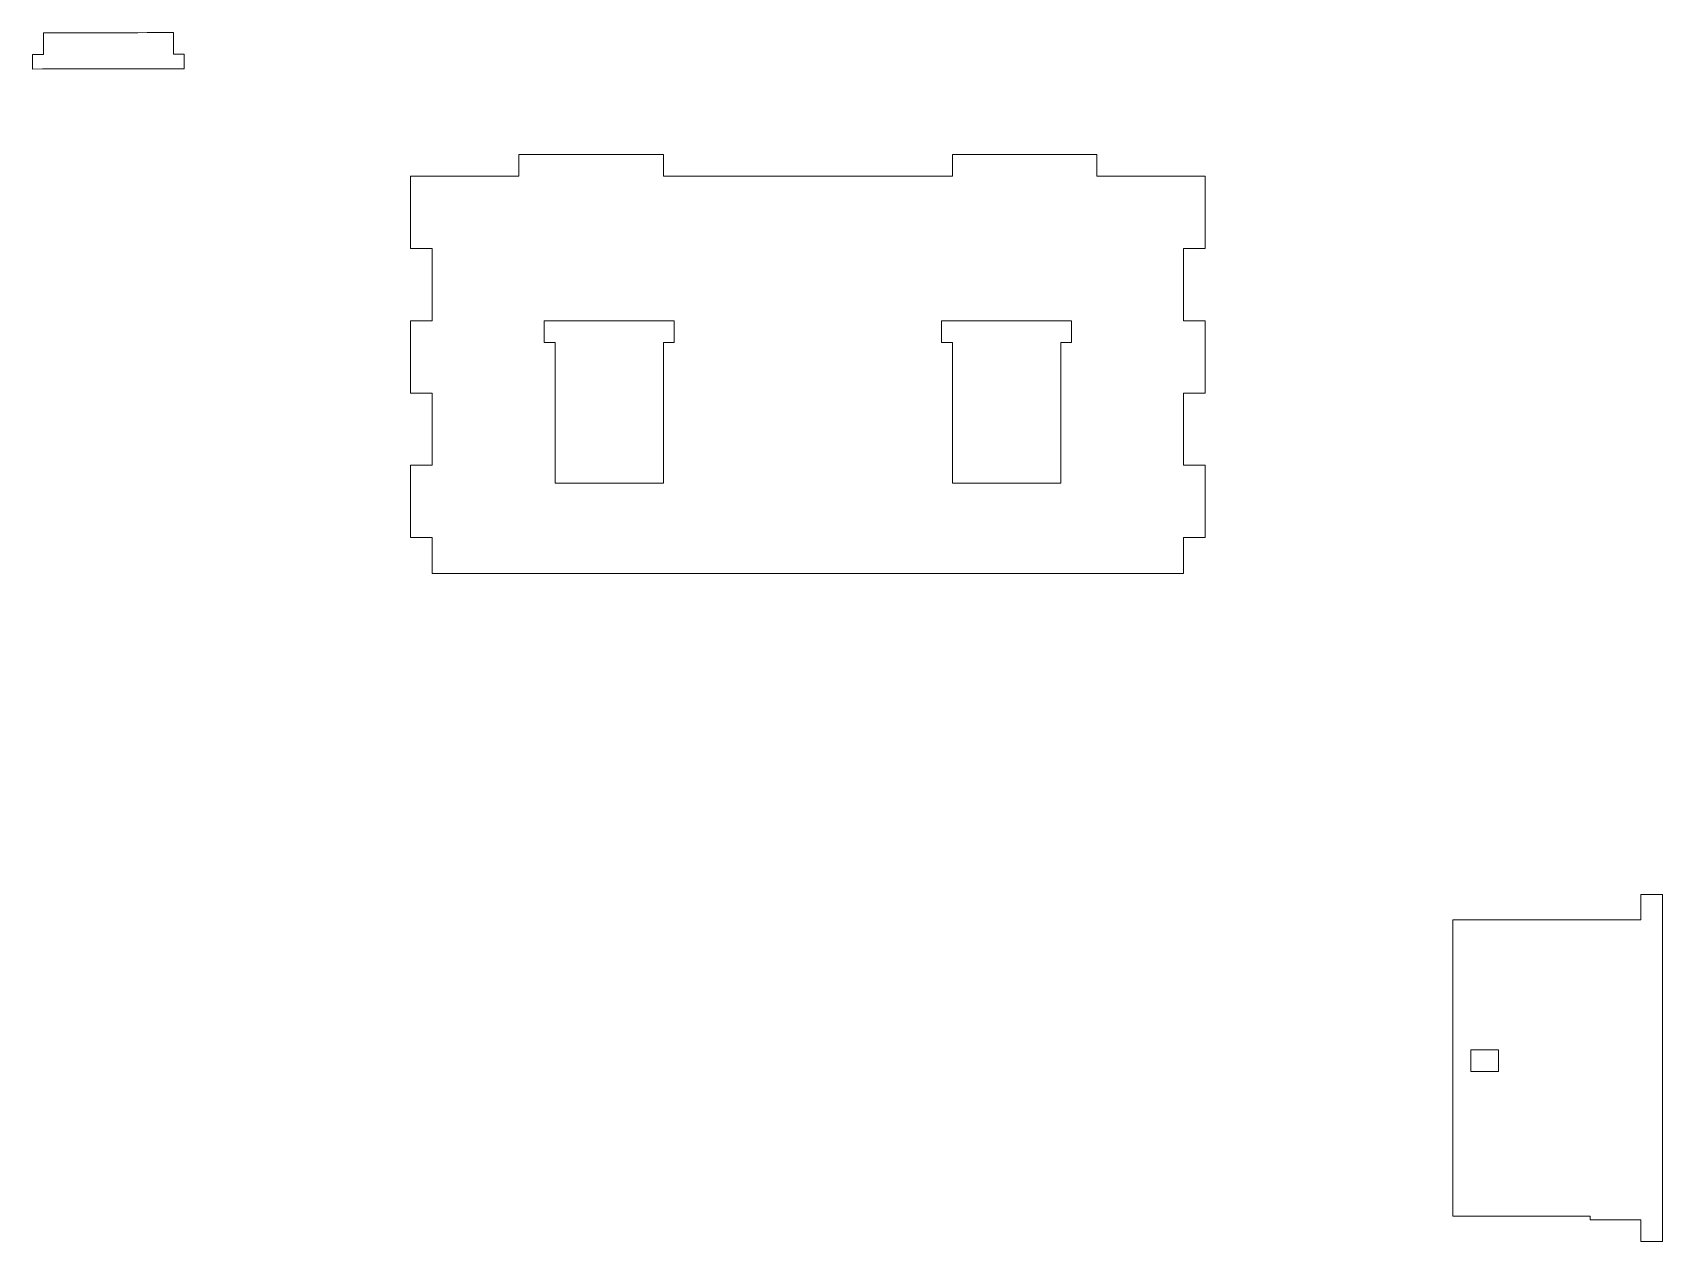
# Model space of a CAD drawing. Header units: millimetres. Extents: x -5059 to 5976, y -2595 to 3315.
# Drawn here: x 3096.6 to 3547.8, y 1831.7 to 2166.3 of the extents above; entities that cross this region are included whole.
import ezdxf

# ---------------------------------------------------------------- set-up
doc = ezdxf.new("R2010")
doc.units = ezdxf.units.MM
doc.header["$MEASUREMENT"] = 0
doc.layers.add('Make2D$visible$lines', color=7, linetype='Continuous')

msp = doc.modelspace()

# ---------------------------------------------------------------- linework, layer by layer
at = {"layer": 'Make2D$visible$lines', "color": 18, "lineweight": 9}
for points in [[(3135.588, 2166.2649), (3123.588, 2166.2414), (3105.588, 2166.2061), (3099.588, 2166.1943)], [(3099.588, 2166.1943), (3099.592, 2164.1943), (3099.5979, 2161.1943), (3099.5998, 2160.1943)], [(3135.5997, 2160.2649), (3135.5958, 2162.2649), (3135.5899, 2165.2649), (3135.588, 2166.2649)], [(3099.5998, 2160.1943), (3098.5998, 2160.1924), (3097.0998, 2160.1894), (3096.5998, 2160.1884)], [(3096.5998, 2160.1884), (3096.6024, 2158.8551), (3096.6064, 2156.8551), (3096.6077, 2156.1884)], [(3138.5997, 2160.2708), (3137.5997, 2160.2689), (3136.0997, 2160.2659), (3135.5997, 2160.2649)], [(3138.6076, 2156.2708), (3138.605, 2157.6042), (3138.6011, 2159.6042), (3138.5997, 2160.2708)], [(3096.6077, 2156.1884), (3110.6076, 2156.2159), (3131.6076, 2156.2571), (3138.6076, 2156.2708)], [(3231.2368, 2126.5091), (3231.2368, 2128.5091), (3231.2368, 2131.5091), (3231.2368, 2132.5091)], [(3231.2486, 2132.5091), (3244.578, 2132.5091), (3264.5721, 2132.5091), (3271.2368, 2132.5091)], [(3271.2368, 2132.5091), (3271.2368, 2130.5091), (3271.2368, 2127.5091), (3271.2368, 2126.5091)], [(3351.2366, 2126.5091), (3351.2366, 2128.5091), (3351.2366, 2131.5091), (3351.2366, 2132.5091)], [(3351.2366, 2132.5091), (3364.5699, 2132.5091), (3384.5699, 2132.5091), (3391.2365, 2132.5091)], [(3391.2365, 2132.5091), (3391.2365, 2130.5091), (3391.2365, 2127.5091), (3391.2365, 2126.5091)], [(3201.2369, 2106.5091), (3201.2369, 2113.1757), (3201.2369, 2123.1757), (3201.2369, 2126.5091)], [(3201.2487, 2126.5091), (3211.2447, 2126.5091), (3226.2388, 2126.5091), (3231.2368, 2126.5091)], [(3351.2366, 2126.5091), (3324.5739, 2126.5091), (3284.5799, 2126.5091), (3271.2485, 2126.5091)], [(3421.2365, 2126.5091), (3411.2365, 2126.5091), (3396.2365, 2126.5091), (3391.2365, 2126.5091)], [(3421.2365, 2126.5091), (3421.2365, 2119.8424), (3421.2365, 2109.8424), (3421.2365, 2106.5091)], [(3207.2369, 2106.5091), (3205.2408, 2106.5091), (3202.2467, 2106.5091), (3201.2487, 2106.5091)], [(3207.2369, 2086.5091), (3207.2369, 2093.1757), (3207.2369, 2103.1757), (3207.2369, 2106.5091)], [(3415.2365, 2106.5091), (3415.2365, 2099.8424), (3415.2365, 2089.8424), (3415.2365, 2086.5091)], [(3421.2365, 2106.5091), (3419.2404, 2106.5091), (3416.2463, 2106.5091), (3415.2483, 2106.5091)], [(3201.2369, 2066.5091), (3201.2369, 2073.1757), (3201.2369, 2083.1757), (3201.2369, 2086.5091)], [(3201.2487, 2086.5091), (3203.2447, 2086.5091), (3206.2388, 2086.5091), (3207.2369, 2086.5091)], [(3274.2368, 2086.5091), (3262.2368, 2086.5091), (3244.2368, 2086.5091), (3238.2368, 2086.5091)], [(3238.2368, 2086.5091), (3238.2368, 2084.5091), (3238.2368, 2081.5091), (3238.2368, 2080.5091)], [(3274.2368, 2080.5091), (3274.2368, 2082.5091), (3274.2368, 2085.5091), (3274.2368, 2086.5091)], [(3384.2365, 2086.5091), (3372.2366, 2086.5091), (3354.2366, 2086.5091), (3348.2366, 2086.5091)], [(3348.2366, 2086.5091), (3348.2366, 2084.5091), (3348.2366, 2081.5091), (3348.2366, 2080.5091)], [(3384.2365, 2080.5091), (3384.2365, 2082.5091), (3384.2365, 2085.5091), (3384.2365, 2086.5091)], [(3415.2483, 2086.5091), (3417.2443, 2086.5091), (3420.2384, 2086.5091), (3421.2365, 2086.5091)], [(3421.2365, 2086.5091), (3421.2365, 2079.8424), (3421.2365, 2069.8424), (3421.2365, 2066.5091)], [(3238.2368, 2080.5091), (3239.2368, 2080.5091), (3240.7368, 2080.5091), (3241.2368, 2080.5091)], [(3241.2368, 2080.5091), (3241.2368, 2067.5091), (3241.2368, 2048.0091), (3241.2368, 2041.5091)], [(3271.2368, 2041.5091), (3271.2368, 2054.5091), (3271.2368, 2074.0091), (3271.2368, 2080.5091)], [(3271.2368, 2080.5091), (3272.2368, 2080.5091), (3273.7368, 2080.5091), (3274.2368, 2080.5091)], [(3348.2366, 2080.5091), (3349.2366, 2080.5091), (3350.7366, 2080.5091), (3351.2366, 2080.5091)], [(3351.2366, 2080.5091), (3351.2366, 2067.5091), (3351.2366, 2048.0091), (3351.2366, 2041.5091)], [(3381.2366, 2041.5091), (3381.2366, 2054.5091), (3381.2366, 2074.0091), (3381.2366, 2080.5091)], [(3381.2366, 2080.5091), (3382.2365, 2080.5091), (3383.7365, 2080.5091), (3384.2365, 2080.5091)], [(3207.2369, 2066.5091), (3205.2408, 2066.5091), (3202.2467, 2066.5091), (3201.2487, 2066.5091)], [(3207.2369, 2046.5091), (3207.2369, 2053.1757), (3207.2369, 2063.1757), (3207.2369, 2066.5091)], [(3415.2365, 2066.5091), (3415.2365, 2059.8424), (3415.2365, 2049.8424), (3415.2365, 2046.5091)], [(3421.2365, 2066.5091), (3419.2404, 2066.5091), (3416.2463, 2066.5091), (3415.2483, 2066.5091)], [(3201.2369, 2026.5091), (3201.2369, 2033.1757), (3201.2369, 2043.1757), (3201.2369, 2046.5091)], [(3201.2487, 2046.5091), (3203.2447, 2046.5091), (3206.2388, 2046.5091), (3207.2369, 2046.5091)], [(3415.2483, 2046.5091), (3417.2443, 2046.5091), (3420.2384, 2046.5091), (3421.2365, 2046.5091)], [(3421.2365, 2046.5091), (3421.2365, 2039.8424), (3421.2365, 2029.8424), (3421.2365, 2026.5091)], [(3241.2368, 2041.5091), (3251.2368, 2041.5091), (3266.2368, 2041.5091), (3271.2368, 2041.5091)], [(3351.2366, 2041.5091), (3361.2366, 2041.5091), (3376.2366, 2041.5091), (3381.2366, 2041.5091)], [(3207.2369, 2026.5091), (3205.2408, 2026.5091), (3202.2467, 2026.5091), (3201.2487, 2026.5091)], [(3207.2369, 2016.5091), (3207.2369, 2019.8424), (3207.2369, 2024.8424), (3207.2369, 2026.5091)], [(3421.2365, 2026.5091), (3419.2365, 2026.5091), (3416.2365, 2026.5091), (3415.2365, 2026.5091)], [(3415.2365, 2026.5091), (3415.2365, 2023.1757), (3415.2365, 2018.1757), (3415.2365, 2016.5091)], [(3415.2365, 2016.5091), (3345.9072, 2016.5091), (3241.9133, 2016.5091), (3207.2487, 2016.5091)], [(3541.8111, 1920.6835), (3541.8111, 1923.0169), (3541.8111, 1926.5169), (3541.8111, 1927.6835)], [(3541.8111, 1927.6835), (3543.8072, 1927.6835), (3546.8013, 1927.6835), (3547.7994, 1927.6835)], [(3547.8111, 1831.6835), (3547.8111, 1863.6835), (3547.8111, 1911.6835), (3547.8111, 1927.6835)], [(3541.7994, 1920.6835), (3524.47, 1920.6835), (3498.4759, 1920.6835), (3489.8112, 1920.6835)], [(3489.8112, 1920.6835), (3489.8112, 1893.3502), (3489.8112, 1852.3502), (3489.8112, 1838.6835)], [(3502.4172, 1884.6835), (3499.8819, 1884.6835), (3496.0789, 1884.6835), (3494.8112, 1884.6835)], [(3494.8112, 1884.6835), (3494.8112, 1882.6835), (3494.8112, 1879.6835), (3494.8112, 1878.6835)], [(3502.4289, 1878.6835), (3502.4289, 1880.6835), (3502.4289, 1883.6835), (3502.4289, 1884.6835)], [(3494.8112, 1878.6835), (3497.3465, 1878.6835), (3501.1495, 1878.6835), (3502.4172, 1878.6835)], [(3489.8112, 1838.6835), (3502.474, 1838.6835), (3521.468, 1838.6835), (3527.7994, 1838.6835)], [(3527.8112, 1837.6835), (3527.8112, 1838.0169), (3527.8112, 1838.5169), (3527.8112, 1838.6835)], [(3541.7994, 1837.6835), (3537.1366, 1837.6835), (3530.1425, 1837.6835), (3527.8112, 1837.6835)], [(3541.8111, 1831.6835), (3541.8111, 1833.6835), (3541.8111, 1836.6835), (3541.8111, 1837.6835)], [(3547.7994, 1831.6835), (3545.8033, 1831.6835), (3542.8092, 1831.6835), (3541.8111, 1831.6835)]]:
    msp.add_open_spline(points, degree=3, dxfattribs=at)

doc.saveas('drawing.dxf')
